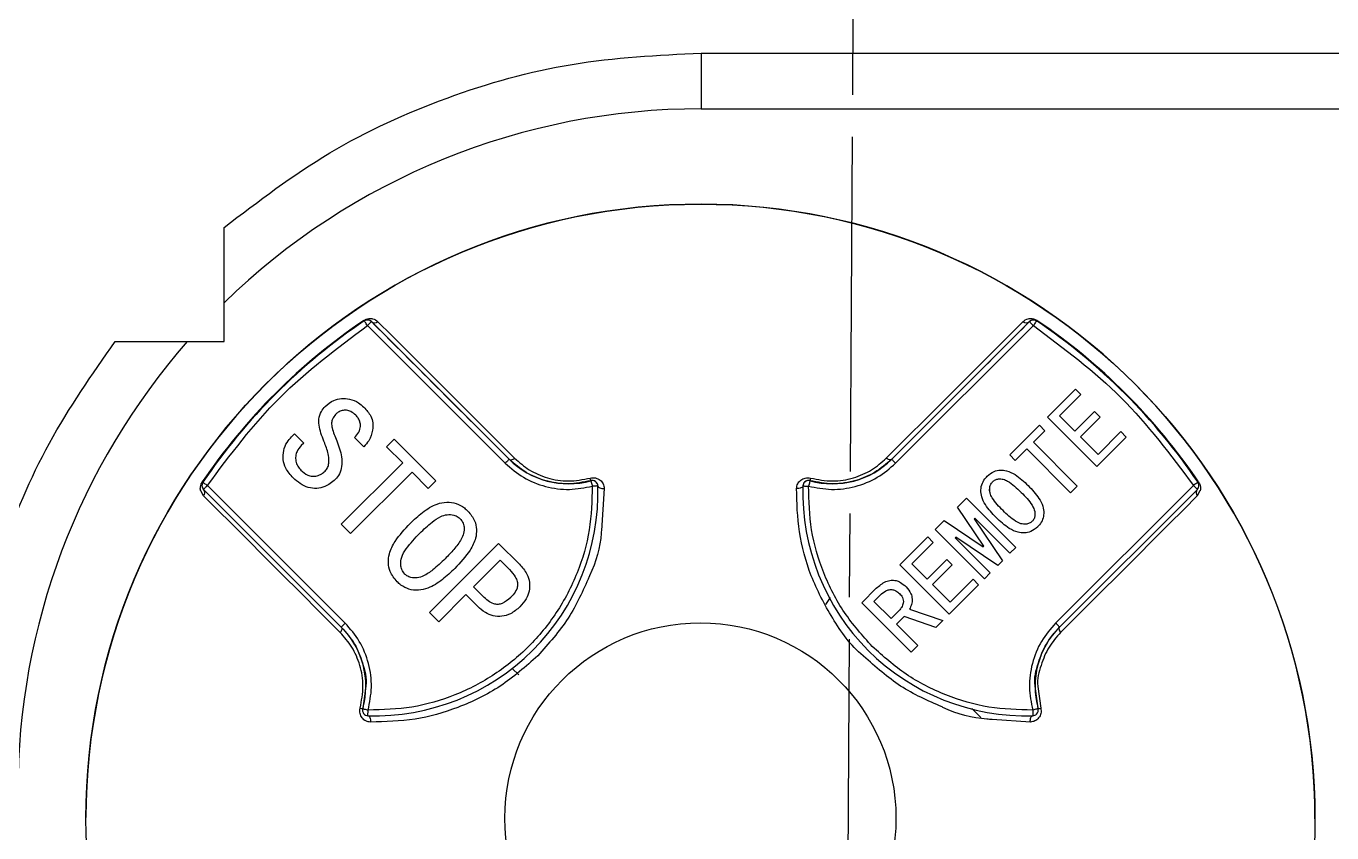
# Model space of a CAD drawing. Header units: millimetres. Extents: x 2016 to 4452, y 736 to 2459.
# Drawn here: x 2733.99 to 2780.74, y 2185.39 to 2214.3 of the extents above; entities that cross this region are included whole.
import ezdxf

# ---------------------------------------------------------------- set-up
doc = ezdxf.new("R2010")
doc.units = ezdxf.units.MM
doc.linetypes.add('AM_ISO08W050', pattern=[18, 12, -1.5, 3, -1.5])
doc.layers.add('AM_7', color=4, linetype='AM_ISO08W050', lineweight=25)

msp = doc.modelspace()

# ---------------------------------------------------------------- linework, layer by layer
at = {"color": 7, "linetype": 'Continuous', "lineweight": 25}
for p, q in [((2758.158, 2213.337), (2808.85, 2213.337)), ((2758.158, 2213.337), (2758.158, 2211.337)), ((2758.158, 2211.337), (2808.649, 2211.337)), ((2741.076, 2203), (2741.076, 2207.086)), ((2746.085, 2203.758), (2746.098, 2203.738)), ((2746.098, 2203.738), (2746.098, 2203.738)), ((2746.21, 2203.572), (2751.143, 2198.64)), ((2746.352, 2203.714), (2751.284, 2198.781)), ((2746.352, 2203.714), (2746.352, 2203.714)), ((2764.982, 2198.781), (2769.914, 2203.714)), ((2765.123, 2198.64), (2770.056, 2203.572)), ((2769.914, 2203.714), (2769.914, 2203.714)), ((2770.168, 2203.738), (2770.181, 2203.758)), ((2770.168, 2203.738), (2770.168, 2203.738)), ((2737.175, 2203), (2741.076, 2203)), ((2770.56, 2200.29), (2771.563, 2201.293)), ((2771.563, 2201.293), (2771.759, 2201.097)), ((2771.759, 2201.097), (2770.994, 2200.332)), ((2771.759, 2201.097), (2770.994, 2200.332)), ((2745.072, 2200.386), (2745.072, 2200.386)), ((2745.796, 2200.357), (2745.796, 2200.357)), ((2772.328, 2198.523), (2770.56, 2200.29)), ((2772.328, 2198.523), (2770.56, 2200.29)), ((2770.994, 2200.332), (2771.542, 2199.784)), ((2770.994, 2200.332), (2770.994, 2200.332)), ((2771.542, 2199.784), (2772.245, 2200.487)), ((2772.441, 2200.29), (2771.738, 2199.588)), ((2772.441, 2200.29), (2771.738, 2199.588)), ((2772.245, 2200.487), (2772.441, 2200.29)), ((2744.93, 2200.006), (2744.93, 2200.006)), ((2745.959, 2199.981), (2745.959, 2199.981)), ((2769.206, 2198.936), (2770.27, 2200.001)), ((2770.467, 2199.805), (2770.053, 2199.391)), ((2770.467, 2199.805), (2770.053, 2199.391)), ((2770.27, 2200.001), (2770.467, 2199.805)), ((2772.369, 2198.957), (2773.186, 2199.774)), ((2773.186, 2199.774), (2773.382, 2199.577)), ((2743.495, 2199.59), (2743.596, 2199.692)), ((2743.596, 2199.692), (2743.929, 2199.359)), ((2743.929, 2199.359), (2743.842, 2199.272)), ((2743.929, 2199.359), (2743.842, 2199.272)), ((2743.842, 2199.272), (2743.842, 2199.272)), ((2746.086, 2199.228), (2745.753, 2199.561)), ((2746.086, 2199.228), (2745.753, 2199.561)), ((2746.896, 2199.228), (2747.171, 2199.503)), ((2747.171, 2199.503), (2748.662, 2198.013)), ((2770.053, 2199.391), (2771.625, 2197.82)), ((2770.053, 2199.391), (2770.053, 2199.391)), ((2771.738, 2199.588), (2772.369, 2198.957)), ((2771.738, 2199.588), (2771.738, 2199.588)), ((2773.382, 2199.577), (2772.328, 2198.523)), ((2773.382, 2199.577), (2772.328, 2198.523)), ((2743.639, 2198.839), (2743.639, 2198.839)), ((2744.831, 2198.798), (2744.831, 2198.798)), ((2746.086, 2199.228), (2746.086, 2199.228)), ((2747.475, 2198.649), (2746.896, 2199.228)), ((2747.475, 2198.649), (2746.896, 2199.228)), ((2751.284, 2198.781), (2751.284, 2198.781)), ((2764.982, 2198.781), (2764.982, 2198.781)), ((2769.402, 2198.74), (2769.206, 2198.936)), ((2769.402, 2198.74), (2769.206, 2198.936)), ((2769.816, 2199.153), (2769.402, 2198.74)), ((2769.816, 2199.153), (2769.402, 2198.74)), ((2771.387, 2197.582), (2769.816, 2199.153)), ((2769.816, 2199.153), (2769.816, 2199.153)), ((2771.387, 2197.582), (2769.816, 2199.153)), ((2745.275, 2196.45), (2747.475, 2198.649)), ((2747.808, 2198.317), (2745.608, 2196.117)), ((2747.808, 2198.317), (2745.608, 2196.117)), ((2747.475, 2198.649), (2747.475, 2198.649)), ((2748.387, 2197.738), (2747.808, 2198.317)), ((2747.808, 2198.317), (2747.808, 2198.317)), ((2748.387, 2197.738), (2747.808, 2198.317)), ((2769.402, 2198.74), (2769.402, 2198.74)), ((2772.328, 2198.523), (2772.328, 2198.523)), ((2740.283, 2197.845), (2740.283, 2197.845)), ((2740.317, 2197.957), (2740.297, 2197.97)), ((2740.317, 2197.957), (2740.317, 2197.957)), ((2745.415, 2192.912), (2740.483, 2197.845)), ((2743.553, 2198.114), (2743.553, 2198.114)), ((2745.058, 2198.056), (2745.058, 2198.056)), ((2748.662, 2198.013), (2748.387, 2197.738)), ((2748.662, 2198.013), (2748.387, 2197.738)), ((2768.596, 2197.975), (2768.596, 2197.975)), ((2775.783, 2197.845), (2770.851, 2192.912)), ((2775.949, 2197.957), (2775.969, 2197.97)), ((2775.949, 2197.957), (2775.949, 2197.957)), ((2775.983, 2197.844), (2775.983, 2197.844)), ((2740.345, 2197.468), (2740.246, 2197.645)), ((2745.274, 2192.771), (2740.341, 2197.703)), ((2748.387, 2197.738), (2748.387, 2197.738)), ((2754.466, 2197.58), (2754.466, 2197.58)), ((2754.69, 2197.735), (2754.586, 2196.223)), ((2761.8, 2197.598), (2761.8, 2197.598)), ((2767.335, 2197.065), (2767.655, 2197.386)), ((2767.655, 2197.386), (2769.423, 2195.618)), ((2768.509, 2197.556), (2768.509, 2197.556)), ((2769.619, 2197.592), (2769.619, 2197.592)), ((2775.925, 2197.703), (2770.992, 2192.771)), ((2771.625, 2197.82), (2771.387, 2197.582)), ((2771.625, 2197.82), (2771.387, 2197.582)), ((2771.387, 2197.582), (2771.387, 2197.582)), ((2776.02, 2197.646), (2775.921, 2197.468)), ((2768.275, 2195.669), (2767.335, 2197.065)), ((2768.275, 2195.669), (2767.335, 2197.065)), ((2770.086, 2196.976), (2770.086, 2196.976)), ((2745.608, 2196.117), (2745.275, 2196.45)), ((2745.608, 2196.117), (2745.275, 2196.45)), ((2749.53, 2196.652), (2749.53, 2196.652)), ((2766.539, 2196.269), (2766.859, 2196.59)), ((2766.859, 2196.59), (2768.255, 2195.649)), ((2767.934, 2196.652), (2767.955, 2196.672)), ((2767.955, 2196.672), (2767.934, 2196.652)), ((2767.934, 2196.652), (2768.947, 2195.142)), ((2767.934, 2196.652), (2767.934, 2196.652)), ((2769.216, 2195.411), (2767.955, 2196.672)), ((2767.955, 2196.672), (2767.955, 2196.672)), ((2769.216, 2195.411), (2767.955, 2196.672)), ((2768.72, 2196.693), (2768.72, 2196.693)), ((2745.608, 2196.117), (2745.608, 2196.117)), ((2748.083, 2196.131), (2748.083, 2196.131)), ((2749.641, 2196.073), (2749.641, 2196.073)), ((2765.267, 2194.998), (2766.27, 2196)), ((2766.27, 2196), (2766.466, 2195.804)), ((2768.306, 2194.501), (2766.539, 2196.269)), ((2768.306, 2194.501), (2766.539, 2196.269)), ((2767.252, 2195.969), (2767.273, 2195.99)), ((2767.273, 2195.99), (2767.252, 2195.969)), ((2767.252, 2195.969), (2768.513, 2194.708)), ((2767.252, 2195.969), (2767.252, 2195.969)), ((2768.782, 2194.977), (2767.273, 2195.99)), ((2767.273, 2195.99), (2767.273, 2195.99)), ((2768.782, 2194.977), (2767.273, 2195.99)), ((2770.208, 2196.362), (2770.208, 2196.362)), ((2748.43, 2193.294), (2750.905, 2195.769)), ((2750.905, 2195.769), (2751.658, 2195.017)), ((2766.466, 2195.804), (2765.701, 2195.039)), ((2766.466, 2195.804), (2765.701, 2195.039)), ((2768.275, 2195.669), (2768.255, 2195.649)), ((2768.275, 2195.669), (2768.275, 2195.669)), ((2769.423, 2195.618), (2769.216, 2195.411)), ((2769.423, 2195.618), (2769.216, 2195.411)), ((2747.434, 2195.261), (2747.434, 2195.261)), ((2750.008, 2194.206), (2750.963, 2195.161)), ((2750.008, 2194.206), (2750.963, 2195.161)), ((2750.963, 2195.161), (2751.296, 2194.829)), ((2750.963, 2195.161), (2750.963, 2195.161)), ((2750.963, 2195.161), (2751.296, 2194.829)), ((2765.701, 2195.039), (2766.249, 2194.491)), ((2765.701, 2195.039), (2765.701, 2195.039)), ((2766.249, 2194.491), (2766.952, 2195.194)), ((2766.952, 2195.194), (2767.148, 2194.998)), ((2768.947, 2195.142), (2768.782, 2194.977)), ((2768.947, 2195.142), (2768.782, 2194.977)), ((2769.216, 2195.411), (2769.216, 2195.411)), ((2749.342, 2194.872), (2749.342, 2194.872)), ((2751.296, 2194.829), (2751.296, 2194.829)), ((2767.035, 2193.23), (2765.267, 2194.998)), ((2767.035, 2193.23), (2765.267, 2194.998)), ((2767.148, 2194.998), (2766.445, 2194.295)), ((2767.148, 2194.998), (2766.445, 2194.295)), ((2768.513, 2194.708), (2768.306, 2194.501)), ((2768.513, 2194.708), (2768.306, 2194.501)), ((2768.782, 2194.977), (2768.782, 2194.977)), ((2747.272, 2194.394), (2747.272, 2194.394)), ((2750.341, 2193.873), (2750.008, 2194.206)), ((2750.008, 2194.206), (2750.008, 2194.206)), ((2751.588, 2194.285), (2751.588, 2194.285)), ((2763.913, 2193.643), (2764.43, 2194.16)), ((2766.445, 2194.295), (2767.076, 2193.664)), ((2766.445, 2194.295), (2766.445, 2194.295)), ((2768.089, 2194.284), (2767.035, 2193.23)), ((2768.089, 2194.284), (2767.035, 2193.23)), ((2767.076, 2193.664), (2767.893, 2194.481)), ((2767.893, 2194.481), (2768.089, 2194.284)), ((2768.306, 2194.501), (2768.306, 2194.501)), ((2749.733, 2193.931), (2748.763, 2192.962)), ((2749.733, 2193.931), (2748.763, 2192.962)), ((2750.152, 2193.512), (2749.733, 2193.931)), ((2749.733, 2193.931), (2749.733, 2193.931)), ((2750.152, 2193.512), (2749.733, 2193.931)), ((2762.619, 2193.582), (2762.786, 2193.832)), ((2765.68, 2191.875), (2763.913, 2193.643)), ((2765.68, 2191.875), (2763.913, 2193.643)), ((2764.347, 2193.685), (2764.574, 2193.912)), ((2764.347, 2193.685), (2764.574, 2193.912)), ((2764.957, 2193.075), (2764.347, 2193.685)), ((2764.347, 2193.685), (2764.347, 2193.685)), ((2764.574, 2193.912), (2764.574, 2193.912)), ((2765.257, 2193.974), (2765.257, 2193.974)), ((2765.399, 2193.691), (2765.399, 2193.691)), ((2748.763, 2192.962), (2748.43, 2193.294)), ((2748.763, 2192.962), (2748.43, 2193.294)), ((2750.152, 2193.512), (2750.152, 2193.512)), ((2751.672, 2193.497), (2751.672, 2193.497)), ((2765.246, 2193.364), (2764.957, 2193.075)), ((2765.618, 2193.405), (2766.807, 2193.002)), ((2767.035, 2193.23), (2767.035, 2193.23)), ((2748.763, 2192.962), (2748.763, 2192.962)), ((2765.422, 2193.147), (2765.153, 2192.878)), ((2765.422, 2193.147), (2765.153, 2192.878)), ((2765.153, 2192.878), (2765.918, 2192.113)), ((2765.153, 2192.878), (2765.153, 2192.878)), ((2766.559, 2192.754), (2765.422, 2193.147)), ((2765.422, 2193.147), (2765.422, 2193.147)), ((2766.559, 2192.754), (2765.422, 2193.147)), ((2766.807, 2193.002), (2766.559, 2192.754)), ((2766.807, 2193.002), (2766.559, 2192.754)), ((2766.559, 2192.754), (2766.559, 2192.754)), ((2765.918, 2192.113), (2765.68, 2191.875)), ((2765.918, 2192.113), (2765.68, 2191.875)), ((2765.68, 2191.875), (2765.68, 2191.875)), ((2751.398, 2191.29), (2751.628, 2191.059)), ((2746.151, 2190.646), (2746.043, 2189.846)), ((2770.223, 2189.846), (2770.115, 2190.653)), ((2770.216, 2190.642), (2770.316, 2189.867)), ((2746.036, 2189.793), (2746.036, 2189.793)), ((2746.23, 2189.592), (2746.236, 2189.792)), ((2767.856, 2189.846), (2768.176, 2189.526)), ((2767.879, 2189.823), (2768.176, 2189.526)), ((2769.946, 2189.364), (2768.58, 2189.455)), ((2770.03, 2189.792), (2770.036, 2189.592)), ((2770.23, 2189.792), (2770.23, 2189.792)), ((2736.133, 2185.945), (2736.133, 2185.945)), ((2780.133, 2185.898), (2780.133, 2185.898))]:
    msp.add_line(p, q, dxfattribs=at)
at = {"color": 7, "linetype": 'Continuous', "lineweight": 25, "flags": 128}
for points in [[(2746.21, 2203.572), (2746.188, 2203.604), (2746.167, 2203.636), (2746.148, 2203.664), (2746.131, 2203.689), (2746.117, 2203.71), (2746.107, 2203.725), (2746.1, 2203.735), (2746.098, 2203.738)], [(2746.352, 2203.714), (2746.349, 2203.711), (2746.341, 2203.703), (2746.328, 2203.69), (2746.31, 2203.672), (2746.289, 2203.651), (2746.264, 2203.626), (2746.238, 2203.6), (2746.21, 2203.572)], [(2746.587, 2203.71), (2747.07, 2203.228), (2747.592, 2202.705), (2748.153, 2202.144), (2748.751, 2201.546), (2749.385, 2200.912), (2750.052, 2200.245), (2750.751, 2199.546), (2751.48, 2198.817)], [(2764.786, 2198.817), (2765.515, 2199.546), (2766.214, 2200.245), (2766.881, 2200.912), (2767.515, 2201.546), (2768.113, 2202.144), (2768.674, 2202.705), (2769.196, 2203.228), (2769.679, 2203.71)], [(2769.914, 2203.714), (2769.917, 2203.711), (2769.925, 2203.703), (2769.938, 2203.69), (2769.956, 2203.672), (2769.977, 2203.651), (2770.002, 2203.626), (2770.028, 2203.6), (2770.056, 2203.572)], [(2770.168, 2203.738), (2770.166, 2203.735), (2770.159, 2203.725), (2770.149, 2203.71), (2770.135, 2203.689), (2770.118, 2203.664), (2770.099, 2203.636), (2770.078, 2203.604), (2770.056, 2203.572)], [(2751.284, 2198.781), (2751.282, 2198.778), (2751.273, 2198.77), (2751.26, 2198.757), (2751.243, 2198.74), (2751.221, 2198.718), (2751.197, 2198.694), (2751.17, 2198.667), (2751.143, 2198.64)], [(2751.284, 2198.781), (2751.3, 2198.769), (2751.32, 2198.762), (2751.343, 2198.759), (2751.369, 2198.762), (2751.396, 2198.769), (2751.424, 2198.781), (2751.453, 2198.797), (2751.48, 2198.817)], [(2764.982, 2198.781), (2764.966, 2198.769), (2764.946, 2198.762), (2764.923, 2198.759), (2764.897, 2198.762), (2764.87, 2198.769), (2764.842, 2198.781), (2764.814, 2198.797), (2764.786, 2198.817)], [(2764.982, 2198.781), (2764.985, 2198.778), (2764.993, 2198.77), (2765.006, 2198.757), (2765.023, 2198.74), (2765.045, 2198.718), (2765.069, 2198.694), (2765.096, 2198.667), (2765.123, 2198.64)], [(2740.317, 2197.957), (2740.32, 2197.954), (2740.33, 2197.948), (2740.345, 2197.938), (2740.365, 2197.924), (2740.391, 2197.907), (2740.419, 2197.887), (2740.45, 2197.866), (2740.483, 2197.845)], [(2740.341, 2197.703), (2740.344, 2197.706), (2740.352, 2197.714), (2740.365, 2197.727), (2740.383, 2197.745), (2740.404, 2197.766), (2740.429, 2197.79), (2740.455, 2197.817), (2740.483, 2197.845)], [(2754.209, 2198.012), (2754.21, 2198.008), (2754.213, 2197.997), (2754.218, 2197.979), (2754.225, 2197.955), (2754.233, 2197.926), (2754.242, 2197.893), (2754.252, 2197.857), (2754.262, 2197.819)], [(2762.057, 2198.012), (2762.056, 2198.008), (2762.053, 2197.997), (2762.048, 2197.979), (2762.042, 2197.955), (2762.033, 2197.926), (2762.024, 2197.893), (2762.014, 2197.857), (2762.004, 2197.819)], [(2775.949, 2197.957), (2775.946, 2197.954), (2775.937, 2197.948), (2775.921, 2197.938), (2775.901, 2197.924), (2775.876, 2197.907), (2775.847, 2197.887), (2775.816, 2197.866), (2775.783, 2197.845)], [(2775.925, 2197.703), (2775.922, 2197.706), (2775.914, 2197.714), (2775.901, 2197.727), (2775.883, 2197.745), (2775.862, 2197.766), (2775.838, 2197.79), (2775.811, 2197.817), (2775.783, 2197.845)], [(2745.238, 2192.575), (2744.509, 2193.304), (2743.81, 2194.003), (2743.143, 2194.67), (2742.509, 2195.303), (2741.911, 2195.902), (2741.35, 2196.463), (2740.827, 2196.985), (2740.345, 2197.468)], [(2754.462, 2197.825), (2754.458, 2197.825), (2754.447, 2197.825), (2754.429, 2197.824), (2754.404, 2197.823), (2754.373, 2197.822), (2754.339, 2197.821), (2754.301, 2197.82), (2754.262, 2197.819)], [(2754.462, 2197.825), (2754.467, 2197.805), (2754.481, 2197.785), (2754.503, 2197.768), (2754.532, 2197.754), (2754.567, 2197.743), (2754.606, 2197.736), (2754.648, 2197.733), (2754.69, 2197.735)], [(2761.804, 2197.825), (2761.799, 2197.805), (2761.785, 2197.785), (2761.763, 2197.768), (2761.734, 2197.754), (2761.699, 2197.743), (2761.66, 2197.736), (2761.618, 2197.733), (2761.576, 2197.735)], [(2761.804, 2197.825), (2761.808, 2197.825), (2761.819, 2197.825), (2761.837, 2197.824), (2761.862, 2197.823), (2761.893, 2197.822), (2761.927, 2197.821), (2761.965, 2197.82), (2762.004, 2197.819)], [(2775.921, 2197.468), (2775.439, 2196.985), (2774.916, 2196.463), (2774.355, 2195.902), (2773.757, 2195.303), (2773.123, 2194.67), (2772.456, 2194.003), (2771.757, 2193.304), (2771.028, 2192.575)], [(2745.274, 2192.771), (2745.286, 2192.754), (2745.293, 2192.735), (2745.295, 2192.711), (2745.293, 2192.686), (2745.286, 2192.659), (2745.274, 2192.63), (2745.258, 2192.602), (2745.238, 2192.575)], [(2745.274, 2192.771), (2745.277, 2192.773), (2745.285, 2192.781), (2745.298, 2192.794), (2745.315, 2192.812), (2745.337, 2192.833), (2745.361, 2192.858), (2745.388, 2192.884), (2745.415, 2192.912)], [(2770.992, 2192.771), (2770.99, 2192.773), (2770.981, 2192.781), (2770.968, 2192.794), (2770.951, 2192.812), (2770.929, 2192.833), (2770.905, 2192.858), (2770.878, 2192.884), (2770.851, 2192.912)], [(2770.992, 2192.771), (2770.98, 2192.754), (2770.973, 2192.735), (2770.971, 2192.711), (2770.973, 2192.686), (2770.98, 2192.659), (2770.992, 2192.63), (2771.008, 2192.602), (2771.028, 2192.575)], [(2746.043, 2189.846), (2746.047, 2189.845), (2746.058, 2189.842), (2746.075, 2189.837), (2746.099, 2189.83), (2746.129, 2189.822), (2746.162, 2189.813), (2746.198, 2189.803), (2746.236, 2189.792)], [(2746.23, 2189.593), (2746.25, 2189.587), (2746.27, 2189.574), (2746.287, 2189.552), (2746.301, 2189.523), (2746.312, 2189.488), (2746.319, 2189.448), (2746.322, 2189.407), (2746.32, 2189.364)], [(2769.946, 2189.364), (2769.944, 2189.407), (2769.947, 2189.448), (2769.954, 2189.488), (2769.965, 2189.523), (2769.979, 2189.552), (2769.997, 2189.574), (2770.016, 2189.587), (2770.036, 2189.593)], [(2770.223, 2189.846), (2770.219, 2189.845), (2770.208, 2189.842), (2770.191, 2189.837), (2770.167, 2189.83), (2770.137, 2189.822), (2770.104, 2189.813), (2770.068, 2189.803), (2770.03, 2189.792)]]:
    msp.add_lwpolyline(points, dxfattribs=at)
at = {"color": 7, "linetype": 'Continuous', "lineweight": 25}
for radius in [22, 7]:
    msp.add_circle((2758.133, 2185.922), radius, dxfattribs=at)
for centre, radius, start, end in [((2725.133, 2223.127), 91.48, 295.79271, 180), ((2725.133, 2223.127), 90.341, 353.64897, 186.35103), ((2725.133, 2223.127), 89.875, 353.64897, 186.35103), ((2725.133, 2223.127), 85.319, 353.33017, 186.66983), ((2725.133, 2223.127), 91.48, 180, 290.22656), ((2758.158, 2186.874), 24.464, 90, 134.2869), ((2725.133, 2223.127), 91.441, 295.84596, 351.20762), ((2725.133, 2223.127), 90.976, 296.50811, 351.20762), ((2725.133, 2223.127), 86.42, 299.88973, 350.7957), ((2758.133, 2185.922), 22, 359.9388, 179.9388), ((2758.133, 2185.922), 21.524, 124.039, 145.961), ((2758.133, 2185.922), 21.5, 124.039, 145.961), ((2758.133, 2185.922), 21.5, 124.039, 145.961), ((2746.21, 2203.572), 0.2, 45, 124.039), ((2746.472, 2203.85), 0.182, 228.6227, 309.5363), ((2769.794, 2203.85), 0.182, 230.4637, 311.3773), ((2770.056, 2203.572), 0.2, 55.961, 135), ((2758.133, 2185.922), 21.5, 34.039, 55.961), ((2758.133, 2185.922), 21.5, 34.039, 55.961), ((2758.133, 2185.922), 21.524, 34.039, 55.961), ((2758.158, 2186.874), 24.464, 138.762, 180), ((2753.406, 2200.902), 3, 225, 285.531), ((2762.861, 2200.902), 3, 254.469, 315), ((2740.483, 2197.845), 0.2, 145.961, 225), ((2753.529, 2197.905), 0.689, 8.9101, 16.8757), ((2754.262, 2197.819), 0.2, 1.6906, 105.531), ((2762.004, 2197.819), 0.2, 135, 178.3094), ((2762.004, 2197.819), 0.2, 74.469, 135), ((2762.738, 2197.905), 0.689, 163.1243, 171.0899), ((2775.783, 2197.845), 0.2, 315, 34.039), ((2740.204, 2197.583), 0.182, 320.5221, 40.0844), ((2746.466, 2197.589), 8, 268.3094, 1.6906), ((2769.8, 2197.589), 8, 178.3094, 271.6906), ((2776.062, 2197.583), 0.182, 139.9143, 219.478), ((2743.153, 2190.649), 3, 344.469, 45), ((2773.114, 2190.649), 3, 135, 195.531), ((2746.15, 2190.526), 0.689, 253.1246, 261.0883), ((2746.236, 2189.792), 0.2, 164.469, 268.3094), ((2770.03, 2189.792), 0.2, 271.6906, 315), ((2770.03, 2189.792), 0.2, 315, 15.531), ((2770.116, 2190.526), 0.689, 278.9117, 286.8754)]:
    msp.add_arc(centre, radius, start, end, dxfattribs=at)
for points in [[(2808.85, 2213.337), (2809.104, 2216.29), (2809.613, 2222.197), (2809.189, 2231.095), (2807.897, 2239.898), (2805.668, 2248.516), (2802.55, 2256.852), (2798.57, 2264.813), (2793.774, 2272.311), (2788.216, 2279.263), (2781.957, 2285.59), (2775.067, 2291.224), (2767.622, 2296.102), (2759.705, 2300.168), (2751.404, 2303.383), (2742.811, 2305.688), (2734.022, 2307.143), (2728.096, 2307.323), (2725.133, 2307.414)], [(2818.874, 2223.128), (2818.787, 2220.06), (2818.613, 2213.925), (2817.21, 2204.811), (2814.985, 2195.873), (2811.877, 2187.197), (2807.938, 2178.868), (2803.201, 2170.965), (2797.712, 2163.564), (2791.525, 2156.737), (2784.697, 2150.549), (2777.297, 2145.06), (2769.393, 2140.323), (2761.064, 2136.385), (2752.389, 2133.277), (2743.451, 2131.052), (2734.336, 2129.648), (2728.201, 2129.474), (2725.133, 2129.387)], [(2741.076, 2207.086), (2742.309, 2208.026), (2744.774, 2209.905), (2749.023, 2211.836), (2753.515, 2213.104), (2756.61, 2213.259), (2758.158, 2213.337)], [(2822.807, 2212.338), (2822.283, 2208.687), (2821.235, 2201.383), (2818.115, 2190.74), (2813.907, 2180.497), (2808.552, 2170.797), (2802.147, 2161.757), (2794.766, 2153.495), (2786.504, 2146.114), (2777.465, 2139.709), (2767.764, 2134.354), (2757.521, 2130.146), (2746.878, 2127.026), (2739.575, 2125.978), (2735.923, 2125.454)], [(2822.605, 2205.796), (2821.918, 2202.502), (2820.545, 2195.913), (2817.225, 2186.361), (2813.021, 2177.178), (2807.885, 2168.475), (2801.896, 2160.338), (2795.108, 2152.853), (2787.595, 2146.098), (2779.433, 2140.143), (2770.708, 2135.045), (2761.506, 2130.88), (2751.94, 2127.601), (2745.346, 2126.256), (2742.049, 2125.584)], [(2740.483, 2197.845), (2741.3, 2198.937), (2742.934, 2201.121), (2745.118, 2202.755), (2746.21, 2203.572)], [(2751.284, 2198.781), (2750.32, 2199.745), (2748.391, 2201.674), (2747.031, 2203.034), (2746.352, 2203.714)], [(2769.914, 2203.714), (2769.235, 2203.034), (2767.875, 2201.674), (2765.946, 2199.745), (2764.982, 2198.781)], [(2770.056, 2203.572), (2771.148, 2202.755), (2773.332, 2201.121), (2774.966, 2198.937), (2775.783, 2197.845)], [(2731.694, 2186.874), (2731.762, 2188.319), (2731.898, 2191.21), (2733.005, 2195.423), (2734.695, 2199.437), (2736.348, 2201.812), (2737.175, 2203)]]:
    msp.add_open_spline(points, degree=3, dxfattribs=at)
for points, knots in [([(2767.417, 2149.056), (2769.596, 2150.33), (2774.581, 2153.244), (2781.645, 2158.898), (2788.61, 2165.73), (2794.729, 2173.339), (2799.952, 2181.588), (2804.179, 2190.383), (2807.457, 2199.59), (2808.732, 2205.966), (2809.369, 2209.153)], [0, 0, 0, 0, 0.099849, 0.228442, 0.357035, 0.485628, 0.614221, 0.742814, 0.871407, 1, 1, 1, 1]), ([(2746.085, 2203.758), (2746.098, 2203.766), (2746.125, 2203.783), (2746.185, 2203.81), (2746.285, 2203.832), (2746.447, 2203.818), (2746.531, 2203.753), (2746.587, 2203.71)], [0, 0, 0, 0, 0.057712, 0.117064, 0.25153, 0.501177, 1, 1, 1, 1]), ([(2746.352, 2203.714), (2746.327, 2203.733), (2746.289, 2203.764), (2746.214, 2203.775), (2746.159, 2203.768), (2746.125, 2203.754), (2746.109, 2203.745), (2746.102, 2203.74), (2746.098, 2203.738)], [0, 0, 0, 0, 0.500032, 0.773163, 0.911126, 0.959646, 0.980448, 1, 1, 1, 1]), ([(2769.679, 2203.71), (2769.735, 2203.753), (2769.819, 2203.818), (2769.981, 2203.832), (2770.081, 2203.81), (2770.141, 2203.783), (2770.168, 2203.766), (2770.181, 2203.758)], [0, 0, 0, 0, 0.497364, 0.74736, 0.882361, 0.942012, 1, 1, 1, 1]), ([(2770.168, 2203.738), (2770.164, 2203.74), (2770.157, 2203.745), (2770.14, 2203.754), (2770.105, 2203.768), (2770.051, 2203.775), (2769.977, 2203.763), (2769.939, 2203.733), (2769.914, 2203.714)], [0, 0, 0, 0, 0.019949, 0.041211, 0.090998, 0.233378, 0.500651, 1, 1, 1, 1]), ([(2744.682, 2199.359), (2744.604, 2199.546), (2744.488, 2199.822), (2744.459, 2200.22), (2744.534, 2200.487), (2744.647, 2200.619), (2744.696, 2200.676)], [0, 0, 0, 0, 0.428369, 0.633551, 0.840869, 1, 1, 1, 1]), ([(2744.696, 2200.676), (2744.794, 2200.757), (2744.966, 2200.901), (2745.285, 2200.973), (2745.594, 2200.946), (2745.875, 2200.835), (2746.023, 2200.702), (2746.086, 2200.647)], [0, 0, 0, 0, 0.24267, 0.429477, 0.615634, 0.838969, 1, 1, 1, 1]), ([(2746.086, 2200.647), (2746.175, 2200.545), (2746.322, 2200.38), (2746.421, 2200.084), (2746.4, 2199.776), (2746.295, 2199.472), (2746.146, 2199.298), (2746.086, 2199.228)], [0, 0, 0, 0, 0.252592, 0.41193, 0.571985, 0.826889, 1, 1, 1, 1]), ([(2745.072, 2200.386), (2745.03, 2200.334), (2744.957, 2200.245), (2744.915, 2200.071), (2744.963, 2199.801), (2745.051, 2199.596), (2745.116, 2199.445)], [0, 0, 0, 0, 0.196092, 0.338428, 0.515662, 1, 1, 1, 1]), ([(2745.796, 2200.357), (2745.739, 2200.407), (2745.642, 2200.492), (2745.464, 2200.544), (2745.305, 2200.536), (2745.171, 2200.475), (2745.103, 2200.414), (2745.072, 2200.386)], [0, 0, 0, 0, 0.273741, 0.469785, 0.666347, 0.848138, 1, 1, 1, 1]), ([(2745.796, 2200.357), (2745.739, 2200.407), (2745.642, 2200.492), (2745.464, 2200.544), (2745.305, 2200.536), (2745.171, 2200.475), (2745.103, 2200.414), (2745.072, 2200.386)], [0, 0, 0, 0, 0.273741, 0.469785, 0.666347, 0.848138, 1, 1, 1, 1]), ([(2745.753, 2199.561), (2745.809, 2199.621), (2745.916, 2199.734), (2745.966, 2199.941), (2745.953, 2200.116), (2745.89, 2200.253), (2745.826, 2200.324), (2745.796, 2200.357)], [0, 0, 0, 0, 0.271428, 0.5099, 0.681019, 0.852199, 1, 1, 1, 1]), ([(2743.553, 2198.114), (2743.456, 2198.225), (2743.287, 2198.418), (2743.178, 2198.771), (2743.197, 2199.095), (2743.308, 2199.381), (2743.437, 2199.525), (2743.495, 2199.59)], [0, 0, 0, 0, 0.264487, 0.457861, 0.651756, 0.843286, 1, 1, 1, 1]), ([(2743.842, 2199.272), (2743.786, 2199.207), (2743.689, 2199.096), (2743.631, 2198.895), (2743.645, 2198.711), (2743.704, 2198.532), (2743.787, 2198.436), (2743.828, 2198.389)], [0, 0, 0, 0, 0.25891, 0.438957, 0.619223, 0.812916, 1, 1, 1, 1]), ([(2744.696, 2198.36), (2744.728, 2198.399), (2744.796, 2198.482), (2744.843, 2198.678), (2744.822, 2198.982), (2744.736, 2199.213), (2744.682, 2199.359)], [0, 0, 0, 0, 0.143744, 0.301533, 0.558519, 1, 1, 1, 1]), ([(2745.116, 2199.445), (2745.185, 2199.255), (2745.293, 2198.956), (2745.306, 2198.543), (2745.226, 2198.256), (2745.112, 2198.121), (2745.058, 2198.056)], [0, 0, 0, 0, 0.409467, 0.643428, 0.829197, 1, 1, 1, 1]), ([(2754.209, 2198.012), (2753.937, 2197.96), (2753.376, 2197.852), (2752.572, 2197.989), (2751.845, 2198.295), (2751.478, 2198.613), (2751.284, 2198.781)], [0, 0, 0, 0, 0.2426639, 0.4999333, 0.7349896, 1, 1, 1, 1]), ([(2751.48, 2198.817), (2751.647, 2198.671), (2751.98, 2198.379), (2752.641, 2198.092), (2753.4, 2197.957), (2753.925, 2198.056), (2754.187, 2198.105)], [0, 0, 0, 0, 0.24976, 0.500155, 0.750188, 1, 1, 1, 1]), ([(2764.982, 2198.781), (2764.788, 2198.613), (2764.421, 2198.295), (2763.694, 2197.989), (2762.891, 2197.852), (2762.33, 2197.96), (2762.057, 2198.012)], [0, 0, 0, 0, 0.265019, 0.500067, 0.757342, 1, 1, 1, 1]), ([(2762.079, 2198.105), (2762.341, 2198.056), (2762.866, 2197.957), (2763.625, 2198.092), (2764.286, 2198.379), (2764.62, 2198.671), (2764.786, 2198.817)], [0, 0, 0, 0, 0.249812, 0.499845, 0.75024, 1, 1, 1, 1]), ([(2743.828, 2198.389), (2743.905, 2198.321), (2744.024, 2198.215), (2744.237, 2198.161), (2744.412, 2198.183), (2744.572, 2198.25), (2744.657, 2198.325), (2744.696, 2198.36)], [0, 0, 0, 0, 0.308723, 0.481176, 0.653403, 0.84143, 1, 1, 1, 1]), ([(2751.143, 2198.64), (2751.353, 2198.458), (2751.782, 2198.09), (2752.583, 2197.775), (2753.436, 2197.655), (2753.99, 2197.765), (2754.262, 2197.819)], [0, 0, 0, 0, 0.245589, 0.5, 0.754411, 1, 1, 1, 1]), ([(2762.004, 2197.819), (2762.276, 2197.765), (2762.831, 2197.655), (2763.683, 2197.775), (2764.484, 2198.09), (2764.913, 2198.458), (2765.123, 2198.64)], [0, 0, 0, 0, 0.245589, 0.5, 0.754411, 1, 1, 1, 1]), ([(2768.399, 2198.171), (2768.478, 2198.237), (2768.616, 2198.352), (2768.869, 2198.404), (2769.133, 2198.375), (2769.488, 2198.197), (2769.719, 2197.98), (2769.867, 2197.84)], [0, 0, 0, 0, 0.1789539, 0.3114743, 0.4435429, 0.6407467, 1, 1, 1, 1]), ([(2740.246, 2197.645), (2740.244, 2197.65), (2740.223, 2197.685), (2740.225, 2197.771), (2740.245, 2197.869), (2740.271, 2197.93), (2740.288, 2197.957), (2740.297, 2197.97)], [0, 0, 0, 0, 0.064165, 0.529616, 0.781144, 0.892106, 1, 1, 1, 1]), ([(2745.058, 2198.056), (2744.941, 2197.958), (2744.746, 2197.794), (2744.393, 2197.721), (2744.084, 2197.759), (2743.793, 2197.896), (2743.633, 2198.041), (2743.553, 2198.114)], [0, 0, 0, 0, 0.264859, 0.442595, 0.620083, 0.807926, 1, 1, 1, 1]), ([(2745.058, 2198.056), (2744.941, 2197.958), (2744.746, 2197.794), (2744.393, 2197.721), (2744.084, 2197.759), (2743.793, 2197.896), (2743.633, 2198.041), (2743.553, 2198.114)], [0, 0, 0, 0, 0.264859, 0.442595, 0.620083, 0.807926, 1, 1, 1, 1]), ([(2754.187, 2198.105), (2754.219, 2198.112), (2754.284, 2198.125), (2754.38, 2198.114), (2754.468, 2198.083), (2754.569, 2198.019), (2754.664, 2197.904), (2754.682, 2197.791), (2754.69, 2197.735)], [0, 0, 0, 0, 0.1236108, 0.2502136, 0.3733132, 0.5010438, 0.7499659, 1, 1, 1, 1]), ([(2754.404, 2197.961), (2754.392, 2197.971), (2754.369, 2197.991), (2754.323, 2198.012), (2754.278, 2198.02), (2754.237, 2198.018), (2754.218, 2198.014), (2754.209, 2198.012)], [0, 0, 0, 0, 0.273059, 0.500453, 0.767114, 0.88663, 1, 1, 1, 1]), ([(2754.462, 2197.825), (2754.462, 2197.834), (2754.46, 2197.859), (2754.446, 2197.908), (2754.42, 2197.94), (2754.404, 2197.961)], [0, 0, 0, 0, 0.181202, 0.501499, 1, 1, 1, 1]), ([(2761.576, 2197.735), (2761.584, 2197.791), (2761.601, 2197.904), (2761.697, 2198.018), (2761.797, 2198.083), (2761.886, 2198.113), (2761.982, 2198.125), (2762.047, 2198.112), (2762.079, 2198.105)], [0, 0, 0, 0, 0.249602, 0.498296, 0.625589, 0.748629, 0.875722, 1, 1, 1, 1]), ([(2762.057, 2198.012), (2762.042, 2198.015), (2762.008, 2198.022), (2761.958, 2198.016), (2761.909, 2197.998), (2761.857, 2197.961), (2761.822, 2197.911), (2761.806, 2197.861), (2761.804, 2197.834), (2761.804, 2197.825)], [0, 0, 0, 0, 0.0985259, 0.2116632, 0.3444444, 0.5000064, 0.7493767, 0.9135439, 1, 1, 1, 1]), ([(2768.72, 2196.693), (2768.582, 2196.84), (2768.375, 2197.061), (2768.197, 2197.41), (2768.159, 2197.68), (2768.212, 2197.924), (2768.314, 2198.082), (2768.383, 2198.154), (2768.399, 2198.171)], [0, 0, 0, 0, 0.352615, 0.529946, 0.676874, 0.824141, 0.958426, 1, 1, 1, 1]), ([(2768.512, 2197.558), (2768.509, 2197.564), (2768.483, 2197.62), (2768.486, 2197.729), (2768.511, 2197.871), (2768.567, 2197.94), (2768.596, 2197.975)], [0, 0, 0, 0, 0.048502, 0.412822, 0.703624, 1, 1, 1, 1]), ([(2768.968, 2196.941), (2768.827, 2197.085), (2768.641, 2197.275), (2768.495, 2197.565), (2768.484, 2197.729), (2768.512, 2197.871), (2768.568, 2197.94), (2768.596, 2197.975)], [0, 0, 0, 0, 0.494324, 0.651411, 0.784883, 0.89142, 1, 1, 1, 1]), ([(2768.596, 2197.975), (2768.627, 2198.001), (2768.69, 2198.053), (2768.826, 2198.084), (2768.978, 2198.074), (2769.176, 2197.981), (2769.388, 2197.816), (2769.542, 2197.667), (2769.619, 2197.592)], [0, 0, 0, 0, 0.099275, 0.199109, 0.336855, 0.470696, 0.732552, 1, 1, 1, 1]), ([(2768.596, 2197.975), (2768.627, 2198.001), (2768.69, 2198.053), (2768.826, 2198.084), (2768.978, 2198.074), (2769.176, 2197.981), (2769.388, 2197.816), (2769.542, 2197.667), (2769.619, 2197.592)], [0, 0, 0, 0, 0.099275, 0.199109, 0.336855, 0.470696, 0.732552, 1, 1, 1, 1]), ([(2769.867, 2197.84), (2770.005, 2197.693), (2770.215, 2197.47), (2770.399, 2197.118), (2770.44, 2196.853), (2770.397, 2196.622), (2770.304, 2196.464), (2770.231, 2196.387), (2770.208, 2196.362)], [0, 0, 0, 0, 0.351902, 0.53557, 0.686137, 0.813603, 0.940969, 1, 1, 1, 1]), ([(2775.975, 2197.788), (2775.98, 2197.809), (2775.987, 2197.84), (2775.979, 2197.896), (2775.965, 2197.929), (2775.956, 2197.946), (2775.951, 2197.953), (2775.949, 2197.957)], [0, 0, 0, 0, 0.546298, 0.82224, 0.919287, 0.960893, 1, 1, 1, 1]), ([(2775.969, 2197.97), (2775.978, 2197.957), (2775.995, 2197.93), (2776.021, 2197.87), (2776.041, 2197.772), (2776.043, 2197.686), (2776.022, 2197.65), (2776.02, 2197.646)], [0, 0, 0, 0, 0.107574, 0.218232, 0.46854, 0.933582, 1, 1, 1, 1]), ([(2754.262, 2197.819), (2754.247, 2197.294), (2754.217, 2196.234), (2753.763, 2194.69), (2753.026, 2193.269), (2752.018, 2192.036), (2750.786, 2191.029), (2749.365, 2190.292), (2747.821, 2189.838), (2746.76, 2189.808), (2746.236, 2189.792)], [0, 0, 0, 0, 0.123694, 0.25, 0.376306, 0.5, 0.623694, 0.75, 0.876306, 1, 1, 1, 1]), ([(2763.977, 2191.725), (2763.97, 2191.73), (2763.513, 2192.097), (2762.83, 2193.084), (2762.045, 2194.586), (2761.614, 2196.19), (2761.588, 2197.219), (2761.576, 2197.735)], [0, 0, 0, 0, 0.003657, 0.252454, 0.50145, 0.750307, 1, 1, 1, 1]), ([(2764.285, 2192.074), (2763.936, 2192.466), (2763.23, 2193.259), (2762.506, 2194.693), (2762.049, 2196.233), (2762.019, 2197.294), (2762.004, 2197.819)], [0, 0, 0, 0, 0.247388, 0.5, 0.752612, 1, 1, 1, 1]), ([(2769.619, 2197.592), (2769.761, 2197.449), (2769.96, 2197.247), (2770.109, 2196.942), (2770.116, 2196.772), (2770.086, 2196.648), (2770.037, 2196.588), (2770.012, 2196.559)], [0, 0, 0, 0, 0.49285, 0.695676, 0.810798, 0.906138, 1, 1, 1, 1]), ([(2747.735, 2196.479), (2747.881, 2196.616), (2748.173, 2196.891), (2748.618, 2197.173), (2749.047, 2197.262), (2749.391, 2197.215), (2749.644, 2197.078), (2749.765, 2196.965), (2749.805, 2196.927)], [0, 0, 0, 0, 0.2512721, 0.5042684, 0.6480988, 0.7922439, 0.9307457, 1, 1, 1, 1]), ([(2749.805, 2196.927), (2749.898, 2196.816), (2750.059, 2196.623), (2750.131, 2196.267), (2750.09, 2195.898), (2749.839, 2195.401), (2749.537, 2195.079), (2749.342, 2194.872)], [0, 0, 0, 0, 0.179746, 0.312327, 0.444455, 0.642444, 1, 1, 1, 1]), ([(2770.012, 2196.559), (2769.979, 2196.532), (2769.913, 2196.478), (2769.768, 2196.449), (2769.592, 2196.463), (2769.299, 2196.619), (2769.108, 2196.805), (2768.968, 2196.941)], [0, 0, 0, 0, 0.1021, 0.204859, 0.350506, 0.525802, 1, 1, 1, 1]), ([(2747.272, 2194.394), (2747.178, 2194.509), (2747.014, 2194.707), (2746.946, 2195.072), (2746.99, 2195.453), (2747.243, 2195.953), (2747.546, 2196.276), (2747.735, 2196.479)], [0, 0, 0, 0, 0.181516, 0.31559, 0.449052, 0.655207, 1, 1, 1, 1]), ([(2748.083, 2196.131), (2748.228, 2196.269), (2748.459, 2196.491), (2748.789, 2196.725), (2749.061, 2196.81), (2749.283, 2196.799), (2749.442, 2196.733), (2749.508, 2196.673), (2749.53, 2196.652)], [0, 0, 0, 0, 0.352152, 0.564272, 0.704386, 0.844226, 0.946602, 1, 1, 1, 1]), ([(2748.083, 2196.131), (2748.228, 2196.269), (2748.459, 2196.491), (2748.789, 2196.725), (2749.061, 2196.81), (2749.283, 2196.799), (2749.442, 2196.733), (2749.508, 2196.673), (2749.53, 2196.652)], [0, 0, 0, 0, 0.352152, 0.564272, 0.704386, 0.844226, 0.946602, 1, 1, 1, 1]), ([(2749.53, 2196.652), (2749.563, 2196.613), (2749.635, 2196.527), (2749.684, 2196.34), (2749.67, 2196.122), (2749.543, 2195.844), (2749.31, 2195.545), (2749.1, 2195.329), (2748.995, 2195.219)], [0, 0, 0, 0, 0.089191, 0.196684, 0.333078, 0.466728, 0.730437, 1, 1, 1, 1]), ([(2770.208, 2196.362), (2770.129, 2196.296), (2769.99, 2196.181), (2769.733, 2196.13), (2769.464, 2196.157), (2769.102, 2196.334), (2768.869, 2196.553), (2768.72, 2196.693)], [0, 0, 0, 0, 0.176786, 0.310691, 0.443909, 0.644004, 1, 1, 1, 1]), ([(2770.208, 2196.362), (2770.129, 2196.296), (2769.99, 2196.181), (2769.733, 2196.13), (2769.464, 2196.157), (2769.102, 2196.334), (2768.869, 2196.553), (2768.72, 2196.693)], [0, 0, 0, 0, 0.1767859, 0.3106912, 0.4439093, 0.644004, 1, 1, 1, 1]), ([(2747.547, 2194.669), (2747.508, 2194.719), (2747.43, 2194.817), (2747.392, 2195.032), (2747.424, 2195.301), (2747.663, 2195.693), (2747.913, 2195.954), (2748.083, 2196.131)], [0, 0, 0, 0, 0.109631, 0.214352, 0.370161, 0.57218, 1, 1, 1, 1]), ([(2754.586, 2196.223), (2754.584, 2196.195), (2754.55, 2195.664), (2754.409, 2195.09), (2754.157, 2194.593), (2754.154, 2194.586)], [0, 0, 0, 0, 0.0522626, 0.9879118, 1, 1, 1, 1]), ([(2748.995, 2195.219), (2748.85, 2195.081), (2748.611, 2194.852), (2748.275, 2194.61), (2747.999, 2194.523), (2747.789, 2194.528), (2747.635, 2194.591), (2747.572, 2194.647), (2747.547, 2194.669)], [0, 0, 0, 0, 0.35098, 0.581264, 0.716481, 0.851787, 0.942273, 1, 1, 1, 1]), ([(2749.342, 2194.872), (2749.197, 2194.734), (2748.905, 2194.459), (2748.463, 2194.174), (2748.038, 2194.071), (2747.696, 2194.107), (2747.44, 2194.24), (2747.317, 2194.353), (2747.272, 2194.394)], [0, 0, 0, 0, 0.250812, 0.503138, 0.646599, 0.790783, 0.924124, 1, 1, 1, 1]), ([(2749.342, 2194.872), (2749.197, 2194.734), (2748.905, 2194.459), (2748.463, 2194.174), (2748.038, 2194.071), (2747.696, 2194.107), (2747.44, 2194.24), (2747.317, 2194.353), (2747.272, 2194.394)], [0, 0, 0, 0, 0.250812, 0.503138, 0.646599, 0.790783, 0.924124, 1, 1, 1, 1]), ([(2751.296, 2194.829), (2751.373, 2194.745), (2751.489, 2194.618), (2751.576, 2194.417), (2751.597, 2194.264), (2751.55, 2194.095), (2751.454, 2193.951), (2751.369, 2193.862), (2751.339, 2193.83)], [0, 0, 0, 0, 0.291497, 0.44073, 0.560786, 0.681124, 0.886746, 1, 1, 1, 1]), ([(2751.658, 2195.017), (2751.754, 2194.907), (2751.921, 2194.718), (2752.03, 2194.372), (2752.016, 2194.06), (2751.899, 2193.752), (2751.752, 2193.587), (2751.672, 2193.497)], [0, 0, 0, 0, 0.25359, 0.435459, 0.617929, 0.790356, 1, 1, 1, 1]), ([(2754.154, 2194.586), (2753.928, 2194.074), (2753.475, 2193.044), (2752.7, 2192.178), (2752.312, 2191.743)], [0, 0, 0, 0, 0.498004, 1, 1, 1, 1]), ([(2764.43, 2194.16), (2764.537, 2194.251), (2764.696, 2194.386), (2764.955, 2194.455), (2765.138, 2194.444), (2765.325, 2194.364), (2765.431, 2194.269), (2765.494, 2194.212)], [0, 0, 0, 0, 0.342652, 0.508032, 0.649213, 0.789985, 1, 1, 1, 1]), ([(2764.574, 2193.912), (2764.636, 2193.969), (2764.73, 2194.054), (2764.891, 2194.116), (2765.019, 2194.115), (2765.148, 2194.07), (2765.217, 2194.009), (2765.257, 2193.974)], [0, 0, 0, 0, 0.319031, 0.483523, 0.649442, 0.800474, 1, 1, 1, 1]), ([(2764.574, 2193.912), (2764.636, 2193.969), (2764.73, 2194.054), (2764.891, 2194.116), (2765.019, 2194.115), (2765.148, 2194.07), (2765.217, 2194.009), (2765.257, 2193.974)], [0, 0, 0, 0, 0.319031, 0.483523, 0.649442, 0.800474, 1, 1, 1, 1]), ([(2765.494, 2194.212), (2765.563, 2194.134), (2765.675, 2194.007), (2765.722, 2193.774), (2765.705, 2193.578), (2765.647, 2193.463), (2765.618, 2193.405)], [0, 0, 0, 0, 0.3437348, 0.5651272, 0.7847775, 1, 1, 1, 1]), ([(2751.339, 2193.83), (2751.245, 2193.745), (2751.113, 2193.625), (2750.886, 2193.57), (2750.708, 2193.605), (2750.52, 2193.707), (2750.402, 2193.816), (2750.341, 2193.873)], [0, 0, 0, 0, 0.321352, 0.453721, 0.586607, 0.782613, 1, 1, 1, 1]), ([(2765.257, 2193.974), (2765.297, 2193.929), (2765.36, 2193.859), (2765.403, 2193.734), (2765.395, 2193.608), (2765.345, 2193.476), (2765.277, 2193.4), (2765.246, 2193.364)], [0, 0, 0, 0, 0.257374, 0.407338, 0.558095, 0.796648, 1, 1, 1, 1]), ([(2751.672, 2193.497), (2751.564, 2193.403), (2751.376, 2193.24), (2751.029, 2193.137), (2750.713, 2193.157), (2750.406, 2193.284), (2750.242, 2193.431), (2750.152, 2193.512)], [0, 0, 0, 0, 0.246664, 0.431134, 0.61605, 0.790801, 1, 1, 1, 1]), ([(2751.672, 2193.497), (2751.564, 2193.403), (2751.376, 2193.24), (2751.029, 2193.137), (2750.713, 2193.157), (2750.406, 2193.284), (2750.242, 2193.431), (2750.152, 2193.512)], [0, 0, 0, 0, 0.2466642, 0.431134, 0.61605, 0.7908013, 1, 1, 1, 1]), ([(2745.274, 2192.771), (2745.444, 2192.576), (2745.764, 2192.21), (2746.052, 2191.482), (2746.191, 2190.943), (2746.151, 2190.651), (2746.151, 2190.646)], [0, 0, 0, 0, 0.3481323, 0.6568931, 0.994853, 1, 1, 1, 1]), ([(2746.236, 2189.792), (2746.29, 2190.065), (2746.4, 2190.619), (2746.28, 2191.472), (2745.965, 2192.273), (2745.596, 2192.701), (2745.415, 2192.912)], [0, 0, 0, 0, 0.245589, 0.5, 0.754411, 1, 1, 1, 1]), ([(2770.851, 2192.912), (2770.67, 2192.701), (2770.301, 2192.273), (2769.986, 2191.472), (2769.866, 2190.619), (2769.976, 2190.065), (2770.03, 2189.792)], [0, 0, 0, 0, 0.245589, 0.5, 0.754411, 1, 1, 1, 1]), ([(2770.115, 2190.653), (2770.114, 2190.655), (2770.075, 2190.945), (2770.214, 2191.482), (2770.502, 2192.21), (2770.822, 2192.576), (2770.992, 2192.771)], [0, 0, 0, 0, 0.002694, 0.341482, 0.651018, 1, 1, 1, 1]), ([(2745.95, 2189.867), (2745.999, 2190.13), (2746.098, 2190.655), (2745.963, 2191.414), (2745.676, 2192.075), (2745.384, 2192.408), (2745.238, 2192.575)], [0, 0, 0, 0, 0.249812, 0.499845, 0.75024, 1, 1, 1, 1]), ([(2771.028, 2192.575), (2770.881, 2192.408), (2770.587, 2192.075), (2770.318, 2191.412), (2770.181, 2190.908), (2770.216, 2190.644), (2770.216, 2190.642)], [0, 0, 0, 0, 0.331802, 0.664447, 0.99661, 1, 1, 1, 1]), ([(2770.03, 2189.792), (2769.505, 2189.807), (2768.444, 2189.838), (2766.904, 2190.295), (2765.47, 2191.018), (2764.677, 2191.724), (2764.285, 2192.074)], [0, 0, 0, 0, 0.247388, 0.5, 0.752612, 1, 1, 1, 1]), ([(2752.312, 2191.743), (2751.875, 2191.358), (2751.003, 2190.588), (2749.472, 2189.847), (2747.88, 2189.402), (2746.85, 2189.377), (2746.32, 2189.364)], [0, 0, 0, 0, 0.249705, 0.499612, 0.742897, 1, 1, 1, 1]), ([(2766.783, 2189.908), (2766.276, 2190.131), (2765.26, 2190.578), (2764.405, 2191.342), (2763.977, 2191.725)], [0, 0, 0, 0, 0.499082, 1, 1, 1, 1]), ([(2768.58, 2189.455), (2768.517, 2189.459), (2767.94, 2189.494), (2767.31, 2189.641), (2766.795, 2189.902), (2766.783, 2189.908)], [0, 0, 0, 0, 0.106195, 0.979949, 1, 1, 1, 1]), ([(2746.32, 2189.364), (2746.264, 2189.373), (2746.151, 2189.39), (2746.037, 2189.486), (2745.972, 2189.586), (2745.941, 2189.674), (2745.93, 2189.771), (2745.943, 2189.835), (2745.95, 2189.867)], [0, 0, 0, 0, 0.249602, 0.498297, 0.625716, 0.748628, 0.875804, 1, 1, 1, 1]), ([(2770.316, 2189.867), (2770.323, 2189.835), (2770.336, 2189.771), (2770.325, 2189.675), (2770.295, 2189.586), (2770.23, 2189.486), (2770.115, 2189.391), (2770.002, 2189.373), (2769.946, 2189.364)], [0, 0, 0, 0, 0.123692, 0.250213, 0.373441, 0.501044, 0.749966, 1, 1, 1, 1])]:
    msp.add_open_spline(points, degree=3, knots=knots, dxfattribs=at)
at = {"layer": 'AM_7'}
msp.add_line((2762.625, 2054.343), (2764.864, 2421.478), dxfattribs=at)

doc.saveas('drawing.dxf')
